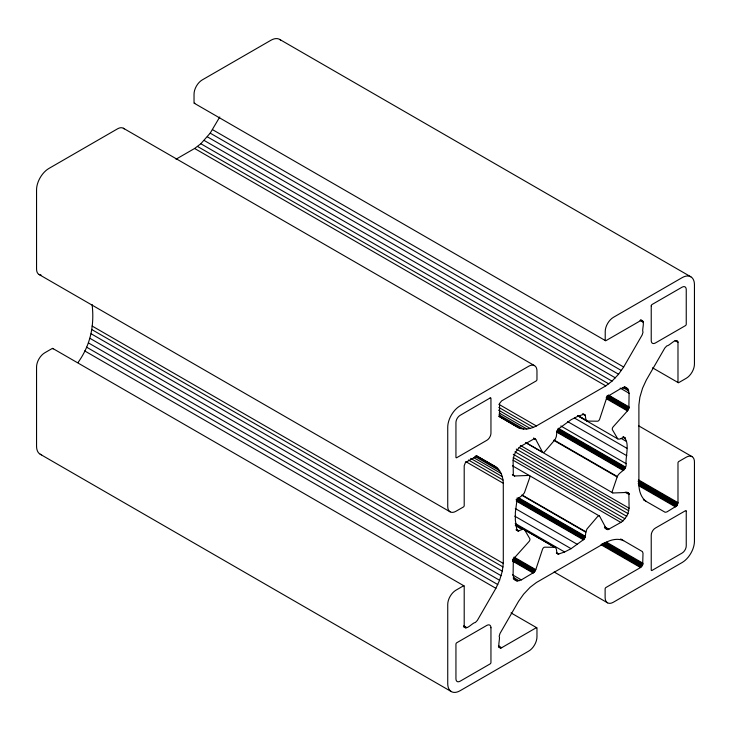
<?xml version="1.0" encoding="UTF-8"?>
<svg xmlns="http://www.w3.org/2000/svg" width="731" height="731" viewBox="0 0 731 731"><rect width="100%" height="100%" fill="white"/><g stroke="black" fill="none" stroke-linecap="round" stroke-linejoin="round"><path stroke-width="1.1" d="M617.768 438.865L612.423 429.773A2.284 1.316 -60 0 1 613.19 426.822L627.445 410.904L628.87 408.263L629.089 393.251L627.984 389.139L626.677 387.923L624.978 387.393L620.866 388.499L607.973 396.193L606.392 398.751L599.685 419.073A2.284 1.316 -60 0 1 597.501 421.211L587.011 421.074L585.869 419.53L585.248 415.144L583.886 414.258L577.572 416.414L571.094 419.722L558.301 429.033L556.94 431.491L556.318 436.599L555.176 439.459L544.686 451.703A2.284 1.316 -60 0 1 542.503 452.087L535.796 439.523L534.215 438.792L521.322 445.974L519.193 447.527L515.51 452.114L513.381 457.606L513.098 460.219L513.317 474.986L514.743 475.972L528.997 475.433A2.284 1.316 -60 0 1 529.765 477.498L524.419 492.776L522.519 495.189L518.416 498.268L516.89 500.735L515.346 512.632L515.346 520.134L516.89 530.258L518.416 530.962L522.519 529.317L524.419 529.527L529.765 538.619A2.284 1.316 -60 0 1 528.997 541.58L514.743 557.497L513.317 560.138L513.098 575.151L514.204 579.263L515.51 580.478L517.21 580.999L521.322 579.902L534.215 572.199L535.796 569.641L542.503 549.319A2.284 1.316 -60 0 1 544.686 547.181L555.176 547.318L556.318 548.862L556.94 553.248L558.301 554.135L564.615 551.987L571.094 548.679L583.886 539.368L585.248 536.901L585.869 531.803L587.011 528.942L597.501 516.689A2.284 1.316 -60 0 1 599.685 516.314L606.392 528.888L607.973 529.619L620.866 522.427L622.995 520.874L626.677 516.287L627.984 513.573L629.089 508.182L628.87 493.425L627.445 492.429L613.19 492.977A2.284 1.316 -60 0 1 612.414 490.903L617.165 476.95C618.974 471.495 627.043 470.526 626.083 463.646C625.425 456.82 630.195 441.908 623.771 437.43C621.825 437.759 619.824 439.952 617.768 438.865L578.23 416.04M643.326 499.766L665.137 512.276L666.818 511.965L676.751 505.852L677.984 502.672L677.984 462.924A1.16 0.667 -60 0 1 678.807 461.499L686.226 457.213A11.632 6.716 -60 0 1 694.45 461.965L694.45 541.178A17.443 10.07 -60 0 1 682.114 562.541L613.346 602.243A11.632 6.716 -60 0 1 605.122 597.492L605.122 588.93A1.16 0.667 -60 0 1 605.944 587.505L640.539 567.539L642.668 564.88L643.006 553.212L642.43 551.603L620.692 538.966M77.97 362.585C90.379 345.379 94.601 325.606 92.106 304.571M623.662 540.684C617.933 538.043 611.162 539.633 605.798 542.448L536.39 582.525L530.167 587.258L523.624 594.166L518.526 601.375L500.004 633.475L499.182 636.244C500.653 638.538 496.157 649.082 501.649 647.721L536.143 627.81A1.16 0.667 -60 0 1 536.965 628.285L536.965 636.847A11.632 6.716 -60 0 1 528.741 651.093L460.073 690.74A17.443 10.07 -60 0 1 447.737 683.613L447.737 604.427A11.632 6.716 -60 0 1 455.961 590.182L463.381 585.897A1.16 0.667 -60 0 1 464.203 586.372L464.203 626.092C465.775 631.538 472.646 622.373 475.369 622.492L477.361 620.4L495.892 588.309L499.593 580.286L502.307 571.176L503.293 563.418L503.293 483.273C503.056 477.224 501.046 470.572 495.892 466.926L476.128 455.514M176.034 159.203L194.61 148.475L200.833 143.742L210.199 133.143L219.766 116.978M498.761 416.314L518.526 427.726C524.255 430.358 531.026 428.777 536.38 425.963L605.798 385.877L612.021 381.134L618.563 374.235L623.662 367.017L642.183 334.926L643.006 332.157C641.535 329.855 646.03 319.319 640.539 320.681L606.045 340.591A1.16 0.667 -60 0 1 605.222 340.116L605.222 331.554A11.632 6.716 -60 0 1 613.446 317.309L682.114 277.661A17.443 10.07 -60 0 1 694.45 284.779L694.45 364.056A11.632 6.716 -60 0 1 686.226 378.302L678.807 382.587A1.16 0.667 -60 0 1 677.984 382.112L677.984 342.3C676.413 336.863 669.541 346.028 666.818 345.9L664.826 348.002L646.295 380.083L642.595 388.106L639.881 397.225L638.894 404.974L638.894 485.137C639.132 491.186 641.142 497.838 646.295 501.484M279.653 39.401L690.841 276.793M640.694 319.73L642.668 320.872M640.941 320.269L642.914 321.412M675.928 340.472L677.902 341.615M640.036 320.388L643.006 322.106M675.024 340.591L677.984 342.3M194.272 103.254L605.46 340.646M652.527 367.803L678.231 382.642M212.474 129.615L623.662 367.017M210.199 133.143L621.387 370.544M207.376 136.834L618.563 374.235M204.177 140.453L615.365 377.854M624.703 386.781L626.677 387.923M624.036 386.854L627.984 389.139M200.833 143.742L612.021 381.134M622.876 387.531L628.806 390.948M620.19 388.106L629.089 393.251M197.571 146.483L608.759 383.876M194.61 148.475L605.798 385.877M608.329 394.987L629.089 406.966M608.274 395.59L629.035 407.569M607.123 395.709L628.87 408.263M606.858 396.43L628.605 408.985M606.52 397.143L628.267 409.698M606.127 397.801L627.865 410.356M606.684 398.916L627.445 410.904M123.365 128.245L534.553 365.646M638.666 425.826L692.038 456.637M623.05 436.654L625.023 437.796M623.315 437.001L625.297 438.143M583.274 414.011L585.248 415.144M623.479 437.421L625.462 438.563M582.406 413.892L585.367 415.61M621.14 438.399L626.083 441.25M577.965 415.592L587.843 421.303M577.682 415.573L587.569 421.275M574.447 418.022L626.842 448.267M567.53 421.522L626.842 455.76M560.851 425.981L626.083 463.646M558.246 428.247L625.462 467.054M558.082 428.869L625.297 467.676M557.808 429.526L625.023 468.333M557.451 430.184L624.658 468.991M557.022 430.806L624.237 469.613M556.556 431.336L623.771 470.134M557.086 432.304L623.305 470.545M638.446 479.847L677.984 502.672M638.364 480.632L677.902 503.458M638.117 481.455L677.655 504.28M638.711 482.844L677.262 505.103M638.2 483.593L676.751 505.852M638.602 484.79L676.157 506.473M498.825 404.28L536.38 425.963M638.949 485.832L675.517 506.939M498.825 407.405L533.429 427.379M554.061 440.007L617.32 476.53M553.906 440.427L617.165 476.95M498.533 410.146L530.167 428.412M499.145 413.006L526.823 428.978M498.917 414.788L523.624 429.051M499.054 416.076L520.801 428.631M533.557 438.043L535.531 439.185M533.822 438.381L535.796 439.523M626.887 492.283L628.87 493.425M626.065 492.21L629.035 493.928M625.133 492.182L629.089 494.467M525.991 442.703L542.795 452.407M525.781 442.666L612.761 492.886M520.362 445.417L629.089 508.182M519.092 447.463L628.806 510.805M516.296 449.081L627.984 513.573M514.99 451.804L626.677 516.287M513.281 454.298L624.978 518.782M513.281 457.533L622.995 520.874M513.125 460.228L620.866 522.427M512.413 465.775L599.393 515.995M605.03 527.005L608.987 529.29M604.537 527.225L608.484 529.509M605.99 528.476L607.973 529.619M512.769 474.839L514.743 475.972M604.418 527.745L606.392 528.888M512.34 474.775L514.322 475.918M605.496 528.467L607.47 529.61M495.892 466.926L476.859 456.098L465.437 462.559L464.203 465.738L464.203 505.569A1.16 0.667 -60 0 1 463.381 506.994L455.961 511.271A11.632 6.716 -60 0 1 447.737 506.528L447.737 427.233A17.443 10.07 -60 0 1 460.073 405.869L528.741 366.222A11.632 6.716 -60 0 1 536.965 370.973L536.965 379.535A1.16 0.667 -60 0 1 536.143 380.961L501.649 400.871L499.52 403.53L499.638 416.652L518.526 427.726M476.064 455.888L497.811 468.443M474.885 456.409L499.593 470.682M473.45 457.505L501.128 473.478M470.673 458.401L502.307 476.658M468.452 460.027L503.047 480.002M606.428 542.146L643.006 563.263M465.738 461.59L503.293 483.273M605.359 542.365L642.914 564.049M522.61 495.28L585.869 531.803M604.126 542.621L642.668 564.88M521.559 495.106L585.814 532.205M603.733 543.435L642.284 565.693M602.234 543.617L641.772 566.443M601.64 544.248L641.169 567.073M601.001 544.714L640.539 567.539M518.151 497.5L585.367 536.307M518.041 498.094L585.248 536.901M516.826 498.177L585.028 537.55M517.493 499.401L584.709 538.208M516.113 499.447L584.316 538.829M516.671 500.561L583.886 539.368M516.223 500.991L583.439 539.789M515.309 508.548L577.572 544.494M514.752 516.15L571.094 548.679M515.191 523.451L564.615 551.987M516.077 524.867L554.619 547.117M515.794 524.84L554.345 547.099M515.602 525.315L522.519 529.317M515.282 525.434L522.199 529.427M516.899 529.692L518.882 530.834M556.775 552.901L558.749 554.043M516.433 529.829L518.416 530.962M556.328 552.992L558.301 554.135M515.976 529.829L517.95 530.971M38.962 274.454L450.15 511.846M554.153 572.007L607.534 602.819M514.048 557.086L535.796 569.641M513.792 557.735L535.531 570.29M513.418 558.402L535.165 570.957M512.97 559.06L534.717 571.615M512.468 559.644L534.215 572.199M512.943 560.704L533.703 572.693M512.449 561.052L533.201 573.04M92.106 326.026L503.293 563.418M91.859 329.59L503.047 566.982M512.431 574.767L521.322 579.902M513.263 577.38L519.193 580.807M91.119 333.775L502.307 571.176M513.263 578.714L517.21 580.999M89.94 338.316L501.128 575.717M88.405 342.894L499.593 580.286M86.623 347.188L497.811 584.581M84.705 350.917L495.892 588.309M511.024 612.907L536.728 627.746M52.769 348.449L463.957 585.842M463.701 625.809L466.67 627.518M498.688 646.003L501.649 647.721M464.057 626.65L466.031 627.792M499.035 646.853L501.018 647.995M463.454 626.714L465.437 627.856M498.441 646.908L500.415 648.05M40.159 454.207L451.347 691.599M41.63 454.801A17.443 10.07 -60 0 1 36.55 446.221L36.55 367.035A11.632 6.716 -60 0 1 44.774 352.79L52.193 348.504A1.16 0.667 -60 0 1 53.016 348.979M194.857 103.19A1.16 0.667 -60 0 1 194.035 102.715L194.035 94.153A11.632 6.716 -60 0 1 202.259 79.907L270.927 40.26A17.443 10.07 -60 0 1 280.905 40.369M124.206 128.894A11.632 6.716 -60 0 0 117.554 128.82L48.886 168.468A17.443 10.07 -60 0 0 36.55 189.832L36.55 269.127A11.632 6.716 -60 0 0 41.037 274.993M490.958 627.765L490.949 662.487A1.16 0.667 -60 0 1 490.126 663.912L460.055 681.255A5.821 3.363 -60 0 1 455.943 678.88L455.943 644.175A1.16 0.667 -60 0 1 456.765 642.75L486.846 625.389A5.811 3.353 -60 0 1 490.958 627.765M651.239 305.905L651.23 340.637A5.811 3.353 -60 0 0 655.341 343.013L685.422 325.642A1.16 0.667 -60 0 0 686.245 324.217L686.245 289.522A5.821 3.363 -60 0 0 682.133 287.146L652.061 304.489A1.16 0.667 -60 0 0 651.239 305.905M686.245 511.216L686.245 545.911A5.821 3.363 -60 0 1 682.133 553.038L652.061 570.418A1.16 0.667 -60 0 1 651.239 569.942L651.23 535.229A5.811 3.353 -60 0 1 655.341 528.102L685.422 510.741A1.16 0.667 -60 0 1 686.245 511.216M490.126 397.993L460.055 415.372A5.821 3.363 -60 0 0 455.943 422.491L455.943 457.195A1.16 0.667 -60 0 0 456.765 457.67L486.846 440.3A5.811 3.353 -60 0 0 490.958 433.181L490.949 398.468A1.16 0.667 -60 0 0 490.126 397.993"/></g></svg>
